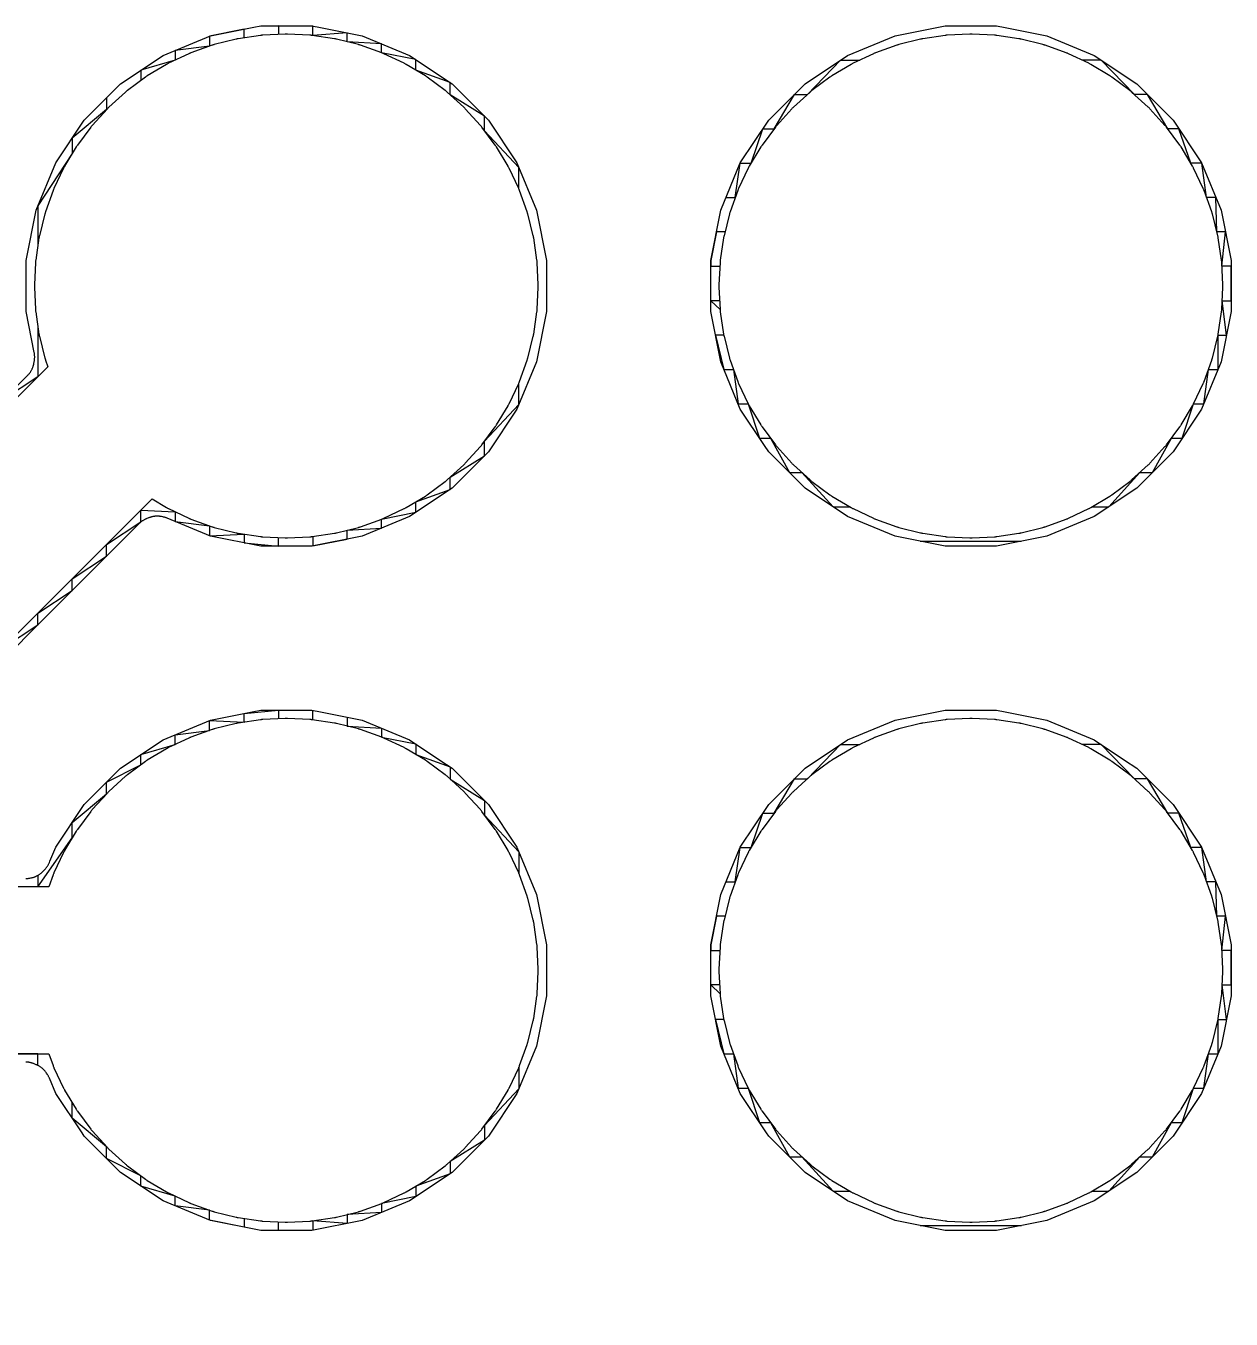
# Model space of a CAD drawing. Header units: metres. Extents: x 141.3 to 191.2, y -114.6 to -61.8.
# Drawn here: x 186.726 to 191.198, y -73.177 to -68.376 of the extents above; entities that cross this region are included whole.
import ezdxf

# ---------------------------------------------------------------- set-up
doc = ezdxf.new("R2010")
doc.units = ezdxf.units.M

msp = doc.modelspace()

# ---------------------------------------------------------------- linework, layer by layer
for points in [[(181.7502, -74.6561), (186.7303, -69.676), (186.7318, -69.6745), (186.7332, -69.673), (186.7346, -69.6714), (186.7359, -69.6698), (186.7373, -69.6681), (186.7386, -69.6664), (186.7399, -69.6648), (186.7411, -69.6631), (186.7423, -69.6614), (186.7434, -69.6596), (186.7445, -69.6578), (186.7456, -69.656), (186.7466, -69.6542), (186.7475, -69.6524), (186.7485, -69.6505), (186.7493, -69.6486), (186.7502, -69.6467), (186.7509, -69.6447), (186.7517, -69.6428), (186.7523, -69.6408), (186.753, -69.6388), (186.7535, -69.6368), (186.7541, -69.6348), (186.7546, -69.6328), (186.755, -69.6307), (186.7567, -69.6221), (186.7571, -69.6201), (186.7574, -69.618), (186.7577, -69.6159), (186.7579, -69.6139), (186.7581, -69.6118), (186.7582, -69.6097), (186.7583, -69.6076), (186.7583, -69.6055), (186.7583, -69.6034), (186.7582, -69.6014), (186.7581, -69.5993), (186.7579, -69.5972), (186.7577, -69.5951), (186.7574, -69.5931), (186.7571, -69.591), (186.7567, -69.5889), (186.7265, -69.4371), (186.7265, -69.2469), (186.7636, -69.0604), (186.8364, -68.8847), (186.942, -68.7265), (187.0765, -68.592), (187.2347, -68.4864), (187.4104, -68.4136), (187.5716, -68.3815), (187.5969, -68.3765), (187.7871, -68.3765), (187.819, -68.3829), (187.9736, -68.4136), (188.1493, -68.4864), (188.3075, -68.592), (188.442, -68.7265), (188.5476, -68.8847), (188.6204, -69.0604), (188.6575, -69.2469), (188.6575, -69.4371), (188.6204, -69.6236), (188.5476, -69.7993), (188.442, -69.9575), (188.3075, -70.092), (188.1493, -70.1976), (187.9736, -70.2704), (187.7871, -70.3075), (187.5969, -70.3075), (187.4104, -70.2704), (187.2498, -70.2039), (187.2478, -70.2031), (187.2459, -70.2024), (187.2439, -70.2017), (187.2419, -70.2011), (187.2399, -70.2005), (187.2379, -70.1999), (187.2358, -70.1995), (187.2338, -70.199), (187.2294, -70.1982), (187.2273, -70.1978), (187.2253, -70.1974), (187.2232, -70.1972), (187.2211, -70.1969), (187.2191, -70.1968), (187.217, -70.1966), (187.2149, -70.1965), (187.2128, -70.1965), (187.2107, -70.1965), (187.2087, -70.1966), (187.2066, -70.1968), (187.2045, -70.1969), (187.2024, -70.1972), (187.2004, -70.1974), (187.1983, -70.1978), (187.1962, -70.1982), (187.1942, -70.1986), (187.1922, -70.1991), (187.1902, -70.1996), (187.1882, -70.2002), (187.1862, -70.2008), (187.1842, -70.2015), (187.1822, -70.2022), (187.1803, -70.203), (187.1722, -70.2064), (187.1703, -70.2072), (187.1684, -70.208), (187.1665, -70.209), (187.1646, -70.2099), (187.1628, -70.2109), (187.161, -70.212), (187.1592, -70.2131), (187.1575, -70.2142), (187.1558, -70.2154), (187.1541, -70.2166), (187.1524, -70.2179), (187.1508, -70.2192), (187.1492, -70.2205), (187.1476, -70.2219), (187.1461, -70.2233), (187.1446, -70.2248), (186.2796, -71.0898)], [(187.535, -68.4211), (187.535, -68.3888), (187.4075, -68.4148), (187.4075, -68.4518), (187.28, -68.4676), (187.28, -68.5037), (187.1525, -68.5413), (187.1525, -68.5793)], [(188.555, -68.9823), (188.555, -68.9025), (188.4275, -68.7658), (188.4275, -68.7121), (188.3, -68.6325), (188.3, -68.5871), (188.1725, -68.5411), (188.1725, -68.5019), (188.045, -68.4763), (188.045, -68.4432), (187.9175, -68.4357), (187.9175, -68.4024), (187.79, -68.4123), (187.79, -68.3771), (187.6625, -68.3765), (187.6625, -68.4083)], [(189.3194, -69.1415), (189.2875, -69.1415), (189.2665, -69.2469), (189.3036, -69.0604), (189.3764, -68.8847), (189.482, -68.7265), (189.6165, -68.592), (189.7747, -68.4864), (189.9504, -68.4136), (190.1116, -68.3815), (190.1369, -68.3765), (190.3271, -68.3765), (190.359, -68.3829), (190.5136, -68.4136), (190.6893, -68.4864), (190.8475, -68.592), (190.982, -68.7265), (191.0876, -68.8847), (191.1604, -69.0604), (191.1975, -69.2469), (191.1975, -69.4371), (191.1604, -69.6236), (191.0876, -69.7993), (190.982, -69.9575), (190.8475, -70.092), (190.6893, -70.1976), (190.5136, -70.2704), (190.3271, -70.3075), (190.1369, -70.3075), (189.9504, -70.2704), (189.7747, -70.1976), (189.6165, -70.092), (189.482, -69.9575), (189.4662, -69.9338), (189.3764, -69.7993), (189.3036, -69.6236), (189.2665, -69.4371), (189.2665, -69.2469), (189.2665, -69.269), (189.3005, -69.269)], [(180.7841, -76.5423), (187.194, -70.1324), (187.2476, -70.1645), (187.2494, -70.1656), (187.2512, -70.1666), (187.2531, -70.1676), (187.255, -70.1685), (187.3304, -70.2041), (187.3323, -70.205), (187.3342, -70.2058), (187.3361, -70.2066), (187.3381, -70.2073), (187.4166, -70.2354), (187.4166, -70.2354), (187.4184, -70.2361), (187.4205, -70.2367), (187.4225, -70.2373), (187.4246, -70.2379), (187.5055, -70.2581), (187.5075, -70.2586), (187.5096, -70.259), (187.5116, -70.2594), (187.5137, -70.2597), (187.5962, -70.272), (187.5983, -70.2723), (187.6004, -70.2725), (187.6024, -70.2727), (187.6045, -70.2728), (187.6878, -70.2769), (187.6899, -70.277), (187.692, -70.277), (187.6941, -70.277), (187.6962, -70.2769), (187.7795, -70.2728), (187.7816, -70.2727), (187.7836, -70.2725), (187.7857, -70.2723), (187.7878, -70.272), (187.8703, -70.2597), (187.8724, -70.2594), (187.8744, -70.259), (187.8765, -70.2586), (187.8785, -70.2581), (187.9594, -70.2379), (187.9614, -70.2373), (187.9634, -70.2367), (187.9654, -70.2361), (187.9674, -70.2354), (188.0459, -70.2073), (188.0479, -70.2066), (188.0498, -70.2058), (188.0517, -70.205), (188.0536, -70.2041), (188.129, -70.1685), (188.1309, -70.1676), (188.1328, -70.1666), (188.1346, -70.1656), (188.1364, -70.1645), (188.2079, -70.1217), (188.2097, -70.1206), (188.2115, -70.1194), (188.2132, -70.1182), (188.2149, -70.117), (188.2819, -70.0673), (188.2835, -70.0661), (188.2852, -70.0648), (188.2868, -70.0634), (188.2883, -70.062), (188.3501, -70.006), (188.3517, -70.0046), (188.3531, -70.0031), (188.3546, -70.0017), (188.356, -70.0001), (188.412, -69.9383), (188.4134, -69.9368), (188.4148, -69.9352), (188.4161, -69.9335), (188.4173, -69.9319), (188.467, -69.8649), (188.4682, -69.8632), (188.4694, -69.8615), (188.4706, -69.8597), (188.4717, -69.8579), (188.5145, -69.7864), (188.5156, -69.7846), (188.5166, -69.7828), (188.5176, -69.7809), (188.5185, -69.779), (188.5541, -69.7036), (188.555, -69.7017), (188.5558, -69.6998), (188.5566, -69.6979), (188.5573, -69.6959), (188.5854, -69.6174), (188.5854, -69.6174), (188.5861, -69.6156), (188.5867, -69.6135), (188.5873, -69.6115), (188.5879, -69.6094), (188.6081, -69.5285), (188.6086, -69.5265), (188.609, -69.5244), (188.6094, -69.5224), (188.6097, -69.5203), (188.622, -69.4378), (188.6223, -69.4357), (188.6225, -69.4336), (188.6227, -69.4316), (188.6228, -69.4295), (188.6269, -69.3462), (188.627, -69.3441), (188.627, -69.342), (188.627, -69.3399), (188.6269, -69.3378), (188.6228, -69.2545), (188.6227, -69.2524), (188.6225, -69.2504), (188.6223, -69.2483), (188.622, -69.2462), (188.6097, -69.1637), (188.6094, -69.1616), (188.609, -69.1596), (188.6086, -69.1575), (188.6081, -69.1555), (188.5879, -69.0746), (188.5873, -69.0726), (188.5867, -69.0706), (188.5861, -69.0686), (188.5854, -69.0666), (188.5573, -68.9881), (188.5566, -68.9861), (188.5558, -68.9842), (188.555, -68.9823), (188.5541, -68.9804), (188.5185, -68.905), (188.5176, -68.9031), (188.5166, -68.9012), (188.5156, -68.8994), (188.5145, -68.8976), (188.4717, -68.8261), (188.4706, -68.8243), (188.4694, -68.8225), (188.4682, -68.8208), (188.467, -68.8191), (188.4173, -68.7521), (188.4161, -68.7505), (188.4148, -68.7488), (188.4134, -68.7472), (188.412, -68.7457), (188.356, -68.6839), (188.3546, -68.6823), (188.3531, -68.6809), (188.3517, -68.6794), (188.3501, -68.678), (188.2883, -68.622), (188.2868, -68.6206), (188.2852, -68.6192), (188.2835, -68.6179), (188.2819, -68.6167), (188.2149, -68.567), (188.2132, -68.5658), (188.2115, -68.5646), (188.2097, -68.5634), (188.2079, -68.5623), (188.1364, -68.5195), (188.1346, -68.5184), (188.1328, -68.5174), (188.1309, -68.5164), (188.129, -68.5155), (188.0536, -68.4799), (188.0517, -68.479), (188.0498, -68.4782), (188.0479, -68.4774), (188.0459, -68.4767), (187.9674, -68.4486), (187.9674, -68.4486), (187.9656, -68.4479), (187.9635, -68.4473), (187.9615, -68.4467), (187.9594, -68.4461), (187.8785, -68.4259), (187.8765, -68.4254), (187.8744, -68.425), (187.8724, -68.4246), (187.8703, -68.4243), (187.7878, -68.412), (187.7857, -68.4117), (187.7836, -68.4115), (187.7816, -68.4113), (187.7795, -68.4112), (187.6962, -68.4071), (187.6941, -68.407), (187.692, -68.407), (187.6899, -68.407), (187.6878, -68.4071), (187.6045, -68.4112), (187.6024, -68.4113), (187.6004, -68.4115), (187.5983, -68.4117), (187.5962, -68.412), (187.5137, -68.4243), (187.5116, -68.4246), (187.5096, -68.425), (187.5075, -68.4254), (187.5055, -68.4259), (187.4246, -68.4461), (187.4226, -68.4467), (187.4206, -68.4473), (187.4186, -68.4479), (187.4166, -68.4486), (187.3381, -68.4767), (187.3361, -68.4774), (187.3342, -68.4782), (187.3323, -68.479), (187.3304, -68.4799), (187.255, -68.5155), (187.2531, -68.5164), (187.2512, -68.5174), (187.2494, -68.5184), (187.2476, -68.5195), (187.1761, -68.5623), (187.1743, -68.5634), (187.1725, -68.5646), (187.1708, -68.5658), (187.1691, -68.567), (187.1021, -68.6167), (187.1005, -68.6179), (187.0988, -68.6192), (187.0972, -68.6206), (187.0957, -68.622), (187.0339, -68.678), (187.0323, -68.6794), (187.0309, -68.6809), (187.0294, -68.6823), (187.028, -68.6839), (186.972, -68.7457), (186.9706, -68.7472), (186.9692, -68.7488), (186.9679, -68.7505), (186.9667, -68.7521), (186.917, -68.8191), (186.9158, -68.8208), (186.9146, -68.8225), (186.9134, -68.8243), (186.9123, -68.8261), (186.8695, -68.8976), (186.8684, -68.8994), (186.8674, -68.9012), (186.8664, -68.9031), (186.8655, -68.905), (186.8299, -68.9804), (186.829, -68.9823), (186.8282, -68.9842), (186.8274, -68.9861), (186.8267, -68.9881), (186.7986, -69.0666), (186.7986, -69.0666), (186.7979, -69.0684), (186.7973, -69.0705), (186.7967, -69.0725), (186.7961, -69.0746), (186.7759, -69.1555), (186.7754, -69.1575), (186.775, -69.1596), (186.7746, -69.1616), (186.7743, -69.1637), (186.762, -69.2462), (186.7617, -69.2483), (186.7615, -69.2504), (186.7613, -69.2524), (186.7612, -69.2545), (186.7571, -69.3378), (186.757, -69.3399), (186.757, -69.342), (186.757, -69.3441), (186.7571, -69.3462), (186.7612, -69.4295), (186.7613, -69.4316), (186.7615, -69.4336), (186.7617, -69.4357), (186.762, -69.4378), (186.7743, -69.5203), (186.7746, -69.5224), (186.775, -69.5244), (186.7754, -69.5265), (186.7759, -69.5285), (186.7961, -69.6094), (186.7967, -69.6114), (186.7973, -69.6134), (186.7979, -69.6154), (186.7986, -69.6174), (186.8074, -69.6419), (180.4364, -76.0129)], [(189.2996, -69.3965), (189.2665, -69.3965), (189.3012, -69.4295), (189.3013, -69.4316), (189.3015, -69.4336), (189.3017, -69.4357), (189.302, -69.4378), (189.3143, -69.5203), (189.3146, -69.5224), (189.315, -69.5244), (189.3154, -69.5265), (189.3159, -69.5285), (189.3361, -69.6094), (189.3367, -69.6114), (189.3373, -69.6134), (189.3379, -69.6154), (189.3386, -69.6174), (189.3667, -69.6959), (189.3674, -69.6979), (189.3682, -69.6998), (189.369, -69.7017), (189.3699, -69.7036), (189.4055, -69.779), (189.4064, -69.7809), (189.4074, -69.7828), (189.4084, -69.7846), (189.4095, -69.7864), (189.4523, -69.8579), (189.4534, -69.8597), (189.4546, -69.8615), (189.4558, -69.8632), (189.457, -69.8649), (189.5067, -69.9319), (189.5079, -69.9335), (189.5092, -69.9352), (189.5106, -69.9368), (189.512, -69.9383), (189.568, -70.0001), (189.5694, -70.0017), (189.5709, -70.0031), (189.5723, -70.0046), (189.5739, -70.006), (189.6357, -70.062), (189.6372, -70.0634), (189.6388, -70.0648), (189.6405, -70.0661), (189.6421, -70.0673), (189.7091, -70.117), (189.7108, -70.1182), (189.7125, -70.1194), (189.7143, -70.1206), (189.7161, -70.1217), (189.7876, -70.1645), (189.7894, -70.1656), (189.7912, -70.1666), (189.7931, -70.1676), (189.795, -70.1685), (189.8704, -70.2041), (189.8723, -70.205), (189.8742, -70.2058), (189.8761, -70.2066), (189.8781, -70.2073), (189.9566, -70.2354), (189.9566, -70.2354), (189.9584, -70.2361), (189.9605, -70.2367), (189.9625, -70.2373), (189.9646, -70.2379), (190.0455, -70.2581), (190.0475, -70.2586), (190.0496, -70.259), (190.0516, -70.2594), (190.0537, -70.2597), (190.1362, -70.272), (190.1383, -70.2723), (190.1404, -70.2725), (190.1424, -70.2727), (190.1445, -70.2728), (190.2278, -70.2769), (190.2299, -70.277), (190.232, -70.277), (190.2341, -70.277), (190.2362, -70.2769), (190.3195, -70.2728), (190.3216, -70.2727), (190.3236, -70.2725), (190.3257, -70.2723), (190.3278, -70.272), (190.4103, -70.2597), (190.4124, -70.2594), (190.4144, -70.259), (190.4165, -70.2586), (190.4185, -70.2581), (190.4994, -70.2379), (190.5014, -70.2373), (190.5034, -70.2367), (190.5054, -70.2361), (190.5074, -70.2354), (190.5859, -70.2073), (190.5879, -70.2066), (190.5898, -70.2058), (190.5917, -70.205), (190.5936, -70.2041), (190.669, -70.1685), (190.6709, -70.1676), (190.6728, -70.1666), (190.6746, -70.1656), (190.6764, -70.1645), (190.7479, -70.1217), (190.7497, -70.1206), (190.7515, -70.1194), (190.7532, -70.1182), (190.7549, -70.117), (190.8219, -70.0673), (190.8235, -70.0661), (190.8252, -70.0648), (190.8268, -70.0634), (190.8283, -70.062), (190.8901, -70.006), (190.8917, -70.0046), (190.8931, -70.0031), (190.8946, -70.0017), (190.896, -70.0001), (190.952, -69.9383), (190.9534, -69.9368), (190.9548, -69.9352), (190.9561, -69.9335), (190.9573, -69.9319), (191.007, -69.8649), (191.0082, -69.8632), (191.0094, -69.8615), (191.0106, -69.8597), (191.0117, -69.8579), (191.0545, -69.7864), (191.0556, -69.7846), (191.0566, -69.7828), (191.0576, -69.7809), (191.0585, -69.779), (191.0941, -69.7036), (191.095, -69.7017), (191.0958, -69.6998), (191.0966, -69.6979), (191.0973, -69.6959), (191.1254, -69.6174), (191.1254, -69.6174), (191.1255, -69.6172), (191.1261, -69.6153), (191.1268, -69.6133), (191.1273, -69.6114), (191.1279, -69.6094), (191.1481, -69.5285), (191.1486, -69.5265), (191.149, -69.5244), (191.1494, -69.5224), (191.1497, -69.5203), (191.162, -69.4378), (191.1623, -69.4357), (191.1625, -69.4336), (191.1627, -69.4316), (191.1628, -69.4295), (191.1669, -69.3462), (191.167, -69.3441), (191.167, -69.342), (191.167, -69.3399), (191.1669, -69.3378), (191.1628, -69.2545), (191.1627, -69.2524), (191.1625, -69.2504), (191.1623, -69.2483), (191.162, -69.2462), (191.1497, -69.1637), (191.1494, -69.1616), (191.149, -69.1596), (191.1486, -69.1575), (191.1481, -69.1555), (191.1279, -69.0746), (191.1273, -69.0726), (191.1267, -69.0706), (191.1261, -69.0686), (191.1254, -69.0666), (191.0973, -68.9881), (191.0966, -68.9861), (191.0958, -68.9842), (191.095, -68.9823), (191.0941, -68.9804), (191.0585, -68.905), (191.0576, -68.9031), (191.0566, -68.9012), (191.0556, -68.8994), (191.0545, -68.8976), (191.0117, -68.8261), (191.0106, -68.8243), (191.0094, -68.8225), (191.0082, -68.8208), (191.007, -68.8191), (190.9573, -68.7521), (190.9561, -68.7505), (190.9548, -68.7488), (190.9534, -68.7472), (190.952, -68.7457), (190.896, -68.6839), (190.8946, -68.6823), (190.8931, -68.6809), (190.8917, -68.6794), (190.8901, -68.678), (190.8283, -68.622), (190.8268, -68.6206), (190.8252, -68.6192), (190.8235, -68.6179), (190.8219, -68.6167), (190.7549, -68.567), (190.7532, -68.5658), (190.7515, -68.5646), (190.7497, -68.5634), (190.7479, -68.5623), (190.6764, -68.5195), (190.6746, -68.5184), (190.6728, -68.5174), (190.6709, -68.5164), (190.669, -68.5155), (190.5936, -68.4799), (190.5917, -68.479), (190.5898, -68.4782), (190.5879, -68.4774), (190.5859, -68.4767), (190.5074, -68.4486), (190.5074, -68.4486), (190.5056, -68.4479), (190.5035, -68.4473), (190.5015, -68.4467), (190.4994, -68.4461), (190.4185, -68.4259), (190.4165, -68.4254), (190.4144, -68.425), (190.4124, -68.4246), (190.4103, -68.4243), (190.3278, -68.412), (190.3257, -68.4117), (190.3236, -68.4115), (190.3216, -68.4113), (190.3195, -68.4112), (190.2362, -68.4071), (190.2341, -68.407), (190.232, -68.407), (190.2299, -68.407), (190.2278, -68.4071), (190.1445, -68.4112), (190.1424, -68.4113), (190.1404, -68.4115), (190.1383, -68.4117), (190.1362, -68.412), (190.0537, -68.4243), (190.0516, -68.4246), (190.0496, -68.425), (190.0475, -68.4254), (190.0455, -68.4259), (189.9646, -68.4461), (189.9626, -68.4467), (189.9606, -68.4473), (189.9586, -68.4479), (189.9566, -68.4486), (189.8781, -68.4767), (189.8761, -68.4774), (189.8742, -68.4782), (189.8723, -68.479), (189.8704, -68.4799), (189.795, -68.5155), (189.7931, -68.5164), (189.7912, -68.5174), (189.7894, -68.5184), (189.7876, -68.5195), (189.7161, -68.5623), (189.7143, -68.5634), (189.7125, -68.5646), (189.7108, -68.5658), (189.7091, -68.567), (189.6421, -68.6167), (189.6405, -68.6179), (189.6388, -68.6192), (189.6372, -68.6206), (189.6357, -68.622), (189.5739, -68.678), (189.5723, -68.6794), (189.5709, -68.6809), (189.5694, -68.6823), (189.568, -68.6839), (189.512, -68.7457), (189.5106, -68.7472), (189.5092, -68.7488), (189.5079, -68.7505), (189.5067, -68.7521), (189.457, -68.8191), (189.4558, -68.8208), (189.4546, -68.8225), (189.4534, -68.8243), (189.4523, -68.8261), (189.4095, -68.8976), (189.4084, -68.8994), (189.4074, -68.9012), (189.4064, -68.9031), (189.4055, -68.905), (189.3699, -68.9804), (189.369, -68.9823), (189.3682, -68.9842), (189.3674, -68.9861), (189.3667, -68.9881), (189.3386, -69.0666), (189.3386, -69.0666), (189.3385, -69.0668), (189.3379, -69.0687), (189.3372, -69.0707), (189.3367, -69.0726), (189.3361, -69.0746), (189.3159, -69.1555), (189.3154, -69.1575), (189.315, -69.1596), (189.3146, -69.1616), (189.3143, -69.1637), (189.302, -69.2462), (189.3017, -69.2483), (189.3015, -69.2504), (189.3013, -69.2524), (189.3012, -69.2545), (189.2971, -69.3378), (189.297, -69.3399), (189.297, -69.342), (189.297, -69.3441), (189.2971, -69.3462), (189.3012, -69.4295)], [(189.3228, -69.014), (189.3574, -69.014), (189.3756, -68.8865), (189.4161, -68.8865), (189.4603, -68.759), (189.5016, -68.759), (189.5771, -68.6315), (189.6252, -68.6315), (189.7483, -68.504), (189.8193, -68.504)], [(190.6815, -70.1615), (190.7434, -70.1615), (190.8593, -70.034), (190.9054, -70.034), (190.9761, -69.9065), (191.016, -69.9065), (191.0585, -69.779), (191.096, -69.779), (191.1132, -69.6515), (191.1489, -69.6515), (191.1491, -69.524), (191.1802, -69.524), (191.1644, -69.3965), (191.1975, -69.3965), (191.1975, -69.269), (191.1635, -69.269), (191.1765, -69.1415), (191.1446, -69.1415), (191.1412, -69.014), (191.1066, -69.014), (191.0884, -68.8865), (191.0479, -68.8865), (191.0036, -68.759), (190.9624, -68.759), (190.8869, -68.6315), (190.8388, -68.6315), (190.7157, -68.504), (190.6447, -68.504)], [(187.025, -68.6436), (187.025, -68.6872), (186.8975, -68.7932), (186.8975, -68.8508), (186.77, -69.0449), (186.77, -69.1924)], [(186.77, -69.4916), (186.77, -69.6793), (186.6425, -69.7638)], [(189.3149, -69.524), (189.2838, -69.524), (189.3151, -69.6515), (189.3508, -69.6515), (189.368, -69.779), (189.4055, -69.779), (189.448, -69.9065), (189.4879, -69.9065), (189.5586, -70.034), (189.6047, -70.034), (189.7206, -70.1615), (189.7825, -70.1615)], [(187.79, -70.2717), (187.79, -70.3069), (187.9175, -70.2816), (187.9175, -70.2483), (188.045, -70.2408), (188.045, -70.2077), (188.1725, -70.1821), (188.1725, -70.1429), (188.3, -70.0969), (188.3, -70.0515), (188.4275, -69.9719), (188.4275, -69.9182), (188.555, -69.7815), (188.555, -69.7017)], [(186.6425, -70.6839), (186.77, -70.5994), (186.77, -70.5564), (186.8975, -70.4719), (186.8975, -70.4289), (187.025, -70.3444), (187.025, -70.3014), (187.1525, -70.2178), (187.1525, -70.1739), (187.28, -70.1803), (187.28, -70.2164), (187.4075, -70.2322), (187.4075, -70.2692), (187.535, -70.2629), (187.535, -70.2952), (187.6625, -70.3075), (187.6625, -70.2757)], [(190.0439, -70.289), (190.4201, -70.289)], [(186.0565, -72.1921), (186.811, -72.1921), (186.8267, -72.2359), (186.8274, -72.2379), (186.8282, -72.2398), (186.829, -72.2417), (186.8299, -72.2436), (186.8655, -72.319), (186.8664, -72.3209), (186.8674, -72.3228), (186.8684, -72.3246), (186.8695, -72.3264), (186.9123, -72.3979), (186.9134, -72.3997), (186.9146, -72.4015), (186.9158, -72.4032), (186.917, -72.4049), (186.9667, -72.4719), (186.9679, -72.4735), (186.9692, -72.4752), (186.9706, -72.4768), (186.972, -72.4783), (187.028, -72.5401), (187.0294, -72.5417), (187.0309, -72.5431), (187.0323, -72.5446), (187.0339, -72.546), (187.0957, -72.602), (187.0972, -72.6034), (187.0988, -72.6048), (187.1005, -72.6061), (187.1021, -72.6073), (187.1691, -72.657), (187.1708, -72.6582), (187.1725, -72.6594), (187.1743, -72.6606), (187.1761, -72.6617), (187.2476, -72.7045), (187.2494, -72.7056), (187.2512, -72.7066), (187.2531, -72.7076), (187.255, -72.7085), (187.3304, -72.7441), (187.3323, -72.745), (187.3342, -72.7458), (187.3361, -72.7466), (187.3381, -72.7473), (187.4166, -72.7754), (187.4166, -72.7754), (187.4168, -72.7755), (187.4187, -72.7761), (187.4207, -72.7768), (187.4226, -72.7773), (187.4246, -72.7779), (187.5055, -72.7981), (187.5075, -72.7986), (187.5096, -72.799), (187.5116, -72.7994), (187.5137, -72.7997), (187.5962, -72.812), (187.5983, -72.8123), (187.6004, -72.8125), (187.6024, -72.8127), (187.6045, -72.8128), (187.6878, -72.8169), (187.6899, -72.817), (187.692, -72.817), (187.6941, -72.817), (187.6962, -72.8169), (187.7795, -72.8128), (187.7816, -72.8127), (187.7836, -72.8125), (187.7857, -72.8123), (187.7878, -72.812), (187.8703, -72.7997), (187.8724, -72.7994), (187.8744, -72.799), (187.8765, -72.7986), (187.8785, -72.7981), (187.9594, -72.7779), (187.9614, -72.7773), (187.9634, -72.7767), (187.9654, -72.7761), (187.9674, -72.7754), (188.0459, -72.7473), (188.0479, -72.7466), (188.0498, -72.7458), (188.0517, -72.745), (188.0536, -72.7441), (188.129, -72.7085), (188.1309, -72.7076), (188.1328, -72.7066), (188.1346, -72.7056), (188.1364, -72.7045), (188.2079, -72.6617), (188.2097, -72.6606), (188.2115, -72.6594), (188.2132, -72.6582), (188.2149, -72.657), (188.2819, -72.6073), (188.2835, -72.6061), (188.2852, -72.6048), (188.2868, -72.6034), (188.2883, -72.602), (188.3501, -72.546), (188.3517, -72.5446), (188.3531, -72.5431), (188.3546, -72.5417), (188.356, -72.5401), (188.412, -72.4783), (188.4134, -72.4768), (188.4148, -72.4752), (188.4161, -72.4735), (188.4173, -72.4719), (188.467, -72.4049), (188.4682, -72.4032), (188.4694, -72.4015), (188.4706, -72.3997), (188.4717, -72.3979), (188.5145, -72.3264), (188.5156, -72.3246), (188.5166, -72.3228), (188.5176, -72.3209), (188.5185, -72.319), (188.5541, -72.2436), (188.555, -72.2417), (188.5558, -72.2398), (188.5566, -72.2379), (188.5573, -72.2359), (188.5854, -72.1574), (188.5854, -72.1574), (188.5861, -72.1556), (188.5867, -72.1535), (188.5873, -72.1515), (188.5879, -72.1494), (188.6081, -72.0685), (188.6086, -72.0665), (188.609, -72.0644), (188.6094, -72.0624), (188.6097, -72.0603), (188.622, -71.9778), (188.6223, -71.9757), (188.6225, -71.9736), (188.6227, -71.9716), (188.6228, -71.9695), (188.6269, -71.8862), (188.627, -71.8841), (188.627, -71.882), (188.627, -71.8799), (188.6269, -71.8778), (188.6228, -71.7945), (188.6227, -71.7924), (188.6225, -71.7904), (188.6223, -71.7883), (188.622, -71.7862), (188.6097, -71.7037), (188.6094, -71.7016), (188.609, -71.6996), (188.6086, -71.6975), (188.6081, -71.6955), (188.5879, -71.6146), (188.5873, -71.6126), (188.5867, -71.6106), (188.5861, -71.6086), (188.5854, -71.6066), (188.5573, -71.5281), (188.5566, -71.5261), (188.5558, -71.5242), (188.555, -71.5223), (188.5541, -71.5204), (188.5185, -71.445), (188.5176, -71.4431), (188.5166, -71.4412), (188.5156, -71.4394), (188.5145, -71.4376), (188.4717, -71.3661), (188.4706, -71.3643), (188.4694, -71.3625), (188.4682, -71.3608), (188.467, -71.3591), (188.4173, -71.2921), (188.4161, -71.2905), (188.4148, -71.2888), (188.4134, -71.2872), (188.412, -71.2857), (188.356, -71.2239), (188.3546, -71.2223), (188.3531, -71.2209), (188.3517, -71.2194), (188.3501, -71.218), (188.2883, -71.162), (188.2868, -71.1606), (188.2852, -71.1592), (188.2835, -71.1579), (188.2819, -71.1567), (188.2149, -71.107), (188.2132, -71.1058), (188.2115, -71.1046), (188.2097, -71.1034), (188.2079, -71.1023), (188.1364, -71.0595), (188.1346, -71.0584), (188.1328, -71.0574), (188.1309, -71.0564), (188.129, -71.0555), (188.0536, -71.0199), (188.0517, -71.019), (188.0498, -71.0182), (188.0479, -71.0174), (188.0459, -71.0167), (187.9674, -70.9886), (187.9674, -70.9886), (187.9656, -70.9879), (187.9635, -70.9873), (187.9615, -70.9867), (187.9594, -70.9861), (187.8785, -70.9659), (187.8765, -70.9654), (187.8744, -70.965), (187.8724, -70.9646), (187.8703, -70.9643), (187.7878, -70.952), (187.7857, -70.9517), (187.7836, -70.9515), (187.7816, -70.9513), (187.7795, -70.9512), (187.6962, -70.9471), (187.6941, -70.947), (187.692, -70.947), (187.6899, -70.947), (187.6878, -70.9471), (187.6045, -70.9512), (187.6024, -70.9513), (187.6004, -70.9515), (187.5983, -70.9517), (187.5962, -70.952), (187.5137, -70.9643), (187.5116, -70.9646), (187.5096, -70.965), (187.5075, -70.9654), (187.5055, -70.9659), (187.4246, -70.9861), (187.4226, -70.9867), (187.4206, -70.9873), (187.4186, -70.9879), (187.4166, -70.9886), (187.3381, -71.0167), (187.3361, -71.0174), (187.3342, -71.0182), (187.3323, -71.019), (187.3304, -71.0199), (187.255, -71.0555), (187.2531, -71.0564), (187.2512, -71.0574), (187.2494, -71.0584), (187.2476, -71.0595), (187.1761, -71.1023), (187.1743, -71.1034), (187.1725, -71.1046), (187.1708, -71.1058), (187.1691, -71.107), (187.1021, -71.1567), (187.1005, -71.1579), (187.0988, -71.1592), (187.0972, -71.1606), (187.0957, -71.162), (187.0339, -71.218), (187.0323, -71.2194), (187.0309, -71.2209), (187.0294, -71.2223), (187.028, -71.2239), (186.972, -71.2857), (186.9706, -71.2872), (186.9692, -71.2888), (186.9679, -71.2905), (186.9667, -71.2921), (186.917, -71.3591), (186.9158, -71.3608), (186.9146, -71.3625), (186.9134, -71.3643), (186.9123, -71.3661), (186.8695, -71.4376), (186.8684, -71.4394), (186.8674, -71.4412), (186.8664, -71.4431), (186.8655, -71.445), (186.8299, -71.5204), (186.829, -71.5223), (186.8282, -71.5242), (186.8274, -71.5261), (186.8267, -71.5281), (186.811, -71.5719), (185.928, -71.5719)], [(186.7256, -71.5415), (186.7277, -71.5414), (186.7298, -71.5413), (186.7318, -71.5411), (186.7339, -71.5409), (186.736, -71.5406), (186.738, -71.5402), (186.7401, -71.5399), (186.7445, -71.539), (186.7465, -71.5386), (186.7486, -71.5381), (186.7506, -71.5375), (186.7526, -71.537), (186.7546, -71.5363), (186.7565, -71.5357), (186.7585, -71.5349), (186.7604, -71.5342), (186.7624, -71.5333), (186.7643, -71.5325), (186.7661, -71.5316), (186.768, -71.5306), (186.7698, -71.5296), (186.7716, -71.5285), (186.7734, -71.5274), (186.7751, -71.5263), (186.7769, -71.5251), (186.7785, -71.5239), (186.7802, -71.5226), (186.7818, -71.5213), (186.7834, -71.52), (186.785, -71.5186), (186.7865, -71.5172), (186.788, -71.5157), (186.7942, -71.5095), (186.7957, -71.508), (186.7971, -71.5065), (186.7985, -71.5049), (186.7998, -71.5033), (186.8011, -71.5017), (186.8024, -71.5), (186.8036, -71.4983), (186.8048, -71.4966), (186.8059, -71.4949), (186.807, -71.4931), (186.8081, -71.4913), (186.8091, -71.4895), (186.8101, -71.4876), (186.811, -71.4857), (186.8118, -71.4838), (186.8127, -71.4819), (186.8145, -71.4775), (186.8364, -71.4247), (186.942, -71.2665), (187.0765, -71.132), (187.2347, -71.0264), (187.4104, -70.9536), (187.5716, -70.9215), (187.5969, -70.9165), (187.7871, -70.9165), (187.819, -70.9229), (187.9736, -70.9536), (188.1493, -71.0264), (188.2621, -71.1018), (188.3075, -71.132), (188.442, -71.2665), (188.5476, -71.4247), (188.6204, -71.6004), (188.6575, -71.7869), (188.6575, -71.9771), (188.6204, -72.1636), (188.5476, -72.3393), (188.442, -72.4975), (188.3075, -72.632), (188.1493, -72.7376), (187.9736, -72.8104), (187.7871, -72.8475), (187.5969, -72.8475), (187.4104, -72.8104), (187.2347, -72.7376), (187.0765, -72.632), (186.942, -72.4975), (186.9342, -72.4857), (186.8364, -72.3393), (186.8127, -72.2821), (186.8118, -72.2802), (186.811, -72.2783), (186.8101, -72.2764), (186.8091, -72.2745), (186.8081, -72.2727), (186.807, -72.2709), (186.8059, -72.2691), (186.8048, -72.2674), (186.8023, -72.2636), (186.8011, -72.2619), (186.7999, -72.2602), (186.7987, -72.2586), (186.7973, -72.2569), (186.796, -72.2553), (186.7946, -72.2538), (186.7932, -72.2523), (186.7917, -72.2508), (186.7903, -72.2493), (186.7887, -72.2479), (186.7872, -72.2465), (186.7856, -72.2452), (186.7839, -72.2439), (186.7823, -72.2426), (186.7806, -72.2414), (186.7789, -72.2402), (186.7771, -72.2391), (186.7753, -72.238), (186.7735, -72.2369), (186.7717, -72.2359), (186.7699, -72.2349), (186.768, -72.234), (186.7661, -72.2332), (186.7642, -72.2323), (186.756, -72.229), (186.7541, -72.2282), (186.7521, -72.2275), (186.7502, -72.2268), (186.7482, -72.2262), (186.7462, -72.2256), (186.7442, -72.225), (186.7421, -72.2246), (186.7401, -72.2241), (186.738, -72.2238), (186.736, -72.2234), (186.7339, -72.2231), (186.7318, -72.2229), (186.7298, -72.2227), (186.7277, -72.2226), (186.7256, -72.2225)], [(186.77, -71.5295), (186.77, -71.5719), (186.8975, -71.3908), (186.8975, -71.3332), (187.025, -71.2272), (187.025, -71.1836), (187.1525, -71.1193), (187.1525, -71.0813), (187.28, -71.0437), (187.28, -71.0076), (187.4075, -70.9918), (187.4075, -70.9548), (187.535, -70.9611), (187.535, -70.9288), (187.6625, -70.9165), (187.6625, -70.9483)], [(187.79, -70.9523), (187.79, -70.9171)], [(187.9175, -70.9424), (187.9175, -70.9757), (188.045, -70.9832), (188.045, -71.0163), (188.1725, -71.0419), (188.1725, -71.0811), (188.3, -71.1271), (188.3, -71.1725), (188.4275, -71.2521), (188.4275, -71.3058), (188.555, -71.4425), (188.555, -71.5223)], [(189.3194, -71.6815), (189.2875, -71.6815), (189.2665, -71.7869), (189.3036, -71.6004), (189.3764, -71.4247), (189.482, -71.2665), (189.6165, -71.132), (189.7747, -71.0264), (189.9504, -70.9536), (190.1116, -70.9215), (190.1369, -70.9165), (190.3271, -70.9165), (190.359, -70.9229), (190.5136, -70.9536), (190.6893, -71.0264), (190.8021, -71.1018), (190.8475, -71.132), (190.982, -71.2665), (191.0876, -71.4247), (191.1604, -71.6004), (191.1975, -71.7869), (191.1975, -71.9771), (191.1604, -72.1636), (191.0876, -72.3393), (190.982, -72.4975), (190.8475, -72.632), (190.6893, -72.7376), (190.5136, -72.8104), (190.3271, -72.8475), (190.1369, -72.8475), (189.9504, -72.8104), (189.7747, -72.7376), (189.6165, -72.632), (189.482, -72.4975), (189.4742, -72.4857), (189.3764, -72.3393), (189.3036, -72.1636), (189.2665, -71.9771), (189.2665, -71.7869), (189.2665, -71.809), (189.3005, -71.809)], [(189.2996, -71.9365), (189.2665, -71.9365), (189.3012, -71.9695), (189.3013, -71.9716), (189.3015, -71.9736), (189.3017, -71.9757), (189.302, -71.9778), (189.3143, -72.0603), (189.3146, -72.0624), (189.315, -72.0644), (189.3154, -72.0665), (189.3159, -72.0685), (189.3361, -72.1494), (189.3367, -72.1514), (189.3373, -72.1534), (189.3379, -72.1554), (189.3386, -72.1574), (189.3667, -72.2359), (189.3674, -72.2379), (189.3682, -72.2398), (189.369, -72.2417), (189.3699, -72.2436), (189.4055, -72.319), (189.4064, -72.3209), (189.4074, -72.3228), (189.4084, -72.3246), (189.4095, -72.3264), (189.4523, -72.3979), (189.4534, -72.3997), (189.4546, -72.4015), (189.4558, -72.4032), (189.457, -72.4049), (189.5067, -72.4719), (189.5079, -72.4735), (189.5092, -72.4752), (189.5106, -72.4768), (189.512, -72.4783), (189.568, -72.5401), (189.5694, -72.5417), (189.5709, -72.5431), (189.5723, -72.5446), (189.5739, -72.546), (189.6357, -72.602), (189.6372, -72.6034), (189.6388, -72.6048), (189.6405, -72.6061), (189.6421, -72.6073), (189.7091, -72.657), (189.7108, -72.6582), (189.7125, -72.6594), (189.7143, -72.6606), (189.7161, -72.6617), (189.7876, -72.7045), (189.7894, -72.7056), (189.7912, -72.7066), (189.7931, -72.7076), (189.795, -72.7085), (189.8704, -72.7441), (189.8723, -72.745), (189.8742, -72.7458), (189.8761, -72.7466), (189.8781, -72.7473), (189.9566, -72.7754), (189.9566, -72.7754), (189.9584, -72.7761), (189.9605, -72.7767), (189.9625, -72.7773), (189.9646, -72.7779), (190.0455, -72.7981), (190.0475, -72.7986), (190.0496, -72.799), (190.0516, -72.7994), (190.0537, -72.7997), (190.1362, -72.812), (190.1383, -72.8123), (190.1404, -72.8125), (190.1424, -72.8127), (190.1445, -72.8128), (190.2278, -72.8169), (190.2299, -72.817), (190.232, -72.817), (190.2341, -72.817), (190.2362, -72.8169), (190.3195, -72.8128), (190.3216, -72.8127), (190.3236, -72.8125), (190.3257, -72.8123), (190.3278, -72.812), (190.4103, -72.7997), (190.4124, -72.7994), (190.4144, -72.799), (190.4165, -72.7986), (190.4185, -72.7981), (190.4994, -72.7779), (190.5014, -72.7773), (190.5034, -72.7767), (190.5054, -72.7761), (190.5074, -72.7754), (190.5859, -72.7473), (190.5879, -72.7466), (190.5898, -72.7458), (190.5917, -72.745), (190.5936, -72.7441), (190.669, -72.7085), (190.6709, -72.7076), (190.6728, -72.7066), (190.6746, -72.7056), (190.6764, -72.7045), (190.7479, -72.6617), (190.7497, -72.6606), (190.7515, -72.6594), (190.7532, -72.6582), (190.7549, -72.657), (190.8219, -72.6073), (190.8235, -72.6061), (190.8252, -72.6048), (190.8268, -72.6034), (190.8283, -72.602), (190.8901, -72.546), (190.8917, -72.5446), (190.8931, -72.5431), (190.8946, -72.5417), (190.896, -72.5401), (190.952, -72.4783), (190.9534, -72.4768), (190.9548, -72.4752), (190.9561, -72.4735), (190.9573, -72.4719), (191.007, -72.4049), (191.0082, -72.4032), (191.0094, -72.4015), (191.0106, -72.3997), (191.0117, -72.3979), (191.0545, -72.3264), (191.0556, -72.3246), (191.0566, -72.3228), (191.0576, -72.3209), (191.0585, -72.319), (191.0941, -72.2436), (191.095, -72.2417), (191.0958, -72.2398), (191.0966, -72.2379), (191.0973, -72.2359), (191.1254, -72.1574), (191.1254, -72.1574), (191.1255, -72.1572), (191.1261, -72.1553), (191.1268, -72.1533), (191.1273, -72.1514), (191.1279, -72.1494), (191.1481, -72.0685), (191.1486, -72.0665), (191.149, -72.0644), (191.1494, -72.0624), (191.1497, -72.0603), (191.162, -71.9778), (191.1623, -71.9757), (191.1625, -71.9736), (191.1627, -71.9716), (191.1628, -71.9695), (191.1669, -71.8862), (191.167, -71.8841), (191.167, -71.882), (191.167, -71.8799), (191.1669, -71.8778), (191.1628, -71.7945), (191.1627, -71.7924), (191.1625, -71.7904), (191.1623, -71.7883), (191.162, -71.7862), (191.1497, -71.7037), (191.1494, -71.7016), (191.149, -71.6996), (191.1486, -71.6975), (191.1481, -71.6955), (191.1279, -71.6146), (191.1273, -71.6126), (191.1267, -71.6106), (191.1261, -71.6086), (191.1254, -71.6066), (191.0973, -71.5281), (191.0966, -71.5261), (191.0958, -71.5242), (191.095, -71.5223), (191.0941, -71.5204), (191.0585, -71.445), (191.0576, -71.4431), (191.0566, -71.4412), (191.0556, -71.4394), (191.0545, -71.4376), (191.0117, -71.3661), (191.0106, -71.3643), (191.0094, -71.3625), (191.0082, -71.3608), (191.007, -71.3591), (190.9573, -71.2921), (190.9561, -71.2905), (190.9548, -71.2888), (190.9534, -71.2872), (190.952, -71.2857), (190.896, -71.2239), (190.8946, -71.2223), (190.8931, -71.2209), (190.8917, -71.2194), (190.8901, -71.218), (190.8283, -71.162), (190.8268, -71.1606), (190.8252, -71.1592), (190.8235, -71.1579), (190.8219, -71.1567), (190.7549, -71.107), (190.7532, -71.1058), (190.7515, -71.1046), (190.7497, -71.1034), (190.7479, -71.1023), (190.6764, -71.0595), (190.6746, -71.0584), (190.6728, -71.0574), (190.6709, -71.0564), (190.669, -71.0555), (190.5936, -71.0199), (190.5917, -71.019), (190.5898, -71.0182), (190.5879, -71.0174), (190.5859, -71.0167), (190.5074, -70.9886), (190.5074, -70.9886), (190.5056, -70.9879), (190.5035, -70.9873), (190.5015, -70.9867), (190.4994, -70.9861), (190.4185, -70.9659), (190.4165, -70.9654), (190.4144, -70.965), (190.4124, -70.9646), (190.4103, -70.9643), (190.3278, -70.952), (190.3257, -70.9517), (190.3236, -70.9515), (190.3216, -70.9513), (190.3195, -70.9512), (190.2362, -70.9471), (190.2341, -70.947), (190.232, -70.947), (190.2299, -70.947), (190.2278, -70.9471), (190.1445, -70.9512), (190.1424, -70.9513), (190.1404, -70.9515), (190.1383, -70.9517), (190.1362, -70.952), (190.0537, -70.9643), (190.0516, -70.9646), (190.0496, -70.965), (190.0475, -70.9654), (190.0455, -70.9659), (189.9646, -70.9861), (189.9626, -70.9867), (189.9606, -70.9873), (189.9586, -70.9879), (189.9566, -70.9886), (189.8781, -71.0167), (189.8761, -71.0174), (189.8742, -71.0182), (189.8723, -71.019), (189.8704, -71.0199), (189.795, -71.0555), (189.7931, -71.0564), (189.7912, -71.0574), (189.7894, -71.0584), (189.7876, -71.0595), (189.7161, -71.1023), (189.7143, -71.1034), (189.7125, -71.1046), (189.7108, -71.1058), (189.7091, -71.107), (189.6421, -71.1567), (189.6405, -71.1579), (189.6388, -71.1592), (189.6372, -71.1606), (189.6357, -71.162), (189.5739, -71.218), (189.5723, -71.2194), (189.5709, -71.2209), (189.5694, -71.2223), (189.568, -71.2239), (189.512, -71.2857), (189.5106, -71.2872), (189.5092, -71.2888), (189.5079, -71.2905), (189.5067, -71.2921), (189.457, -71.3591), (189.4558, -71.3608), (189.4546, -71.3625), (189.4534, -71.3643), (189.4523, -71.3661), (189.4095, -71.4376), (189.4084, -71.4394), (189.4074, -71.4412), (189.4064, -71.4431), (189.4055, -71.445), (189.3699, -71.5204), (189.369, -71.5223), (189.3682, -71.5242), (189.3674, -71.5261), (189.3667, -71.5281), (189.3386, -71.6066), (189.3386, -71.6066), (189.3385, -71.6068), (189.3379, -71.6087), (189.3372, -71.6107), (189.3367, -71.6126), (189.3361, -71.6146), (189.3159, -71.6955), (189.3154, -71.6975), (189.315, -71.6996), (189.3146, -71.7016), (189.3143, -71.7037), (189.302, -71.7862), (189.3017, -71.7883), (189.3015, -71.7904), (189.3013, -71.7924), (189.3012, -71.7945), (189.2971, -71.8778), (189.297, -71.8799), (189.297, -71.882), (189.297, -71.8841), (189.2971, -71.8862), (189.3012, -71.9695)], [(189.3228, -71.554), (189.3574, -71.554), (189.3756, -71.4265), (189.4161, -71.4265), (189.4603, -71.299), (189.5016, -71.299), (189.5771, -71.1715), (189.6252, -71.1715), (189.7483, -71.044), (189.8193, -71.044)], [(190.6815, -72.7015), (190.7434, -72.7015), (190.8593, -72.574), (190.9054, -72.574), (190.9761, -72.4465), (191.016, -72.4465), (191.0585, -72.319), (191.096, -72.319), (191.1132, -72.1915), (191.1489, -72.1915), (191.1491, -72.064), (191.1802, -72.064), (191.1644, -71.9365), (191.1975, -71.9365), (191.1975, -71.809), (191.1635, -71.809), (191.1765, -71.6815), (191.1446, -71.6815), (191.1412, -71.554), (191.1066, -71.554), (191.0884, -71.4265), (191.0479, -71.4265), (191.0036, -71.299), (190.9624, -71.299), (190.8869, -71.1715), (190.8388, -71.1715), (190.7157, -71.044), (190.6447, -71.044)], [(189.3149, -72.064), (189.2838, -72.064), (189.3151, -72.1915), (189.3508, -72.1915), (189.368, -72.319), (189.4055, -72.319), (189.448, -72.4465), (189.4879, -72.4465), (189.5586, -72.574), (189.6047, -72.574), (189.7206, -72.7015), (189.7825, -72.7015)], [(186.77, -72.235), (186.77, -72.1921), (186.6425, -72.1921), (186.6425, -72.2225), (186.515, -72.2225), (186.515, -72.1921), (186.3875, -72.1921), (186.3875, -72.2225), (186.26, -72.2225), (186.26, -72.1921), (186.1325, -72.1921), (186.1325, -72.2225)], [(188.555, -72.2417), (188.555, -72.3215), (188.4275, -72.4582), (188.4275, -72.5119), (188.3, -72.5915), (188.3, -72.6369), (188.1725, -72.6829), (188.1725, -72.7221), (188.045, -72.7477), (188.045, -72.7808), (187.9175, -72.7883), (187.9175, -72.8216), (187.79, -72.8117), (187.79, -72.8469), (187.6625, -72.8475), (187.6625, -72.8157)], [(187.535, -72.8029), (187.535, -72.8352), (187.4075, -72.8092), (187.4075, -72.7722), (187.28, -72.7564), (187.28, -72.7203), (187.1525, -72.6827), (187.1525, -72.6447), (187.025, -72.5804), (187.025, -72.5368), (186.8975, -72.4308), (186.8975, -72.3732)], [(190.0439, -72.829), (190.4201, -72.829)]]:
    msp.add_lwpolyline(points)

doc.saveas('drawing.dxf')
